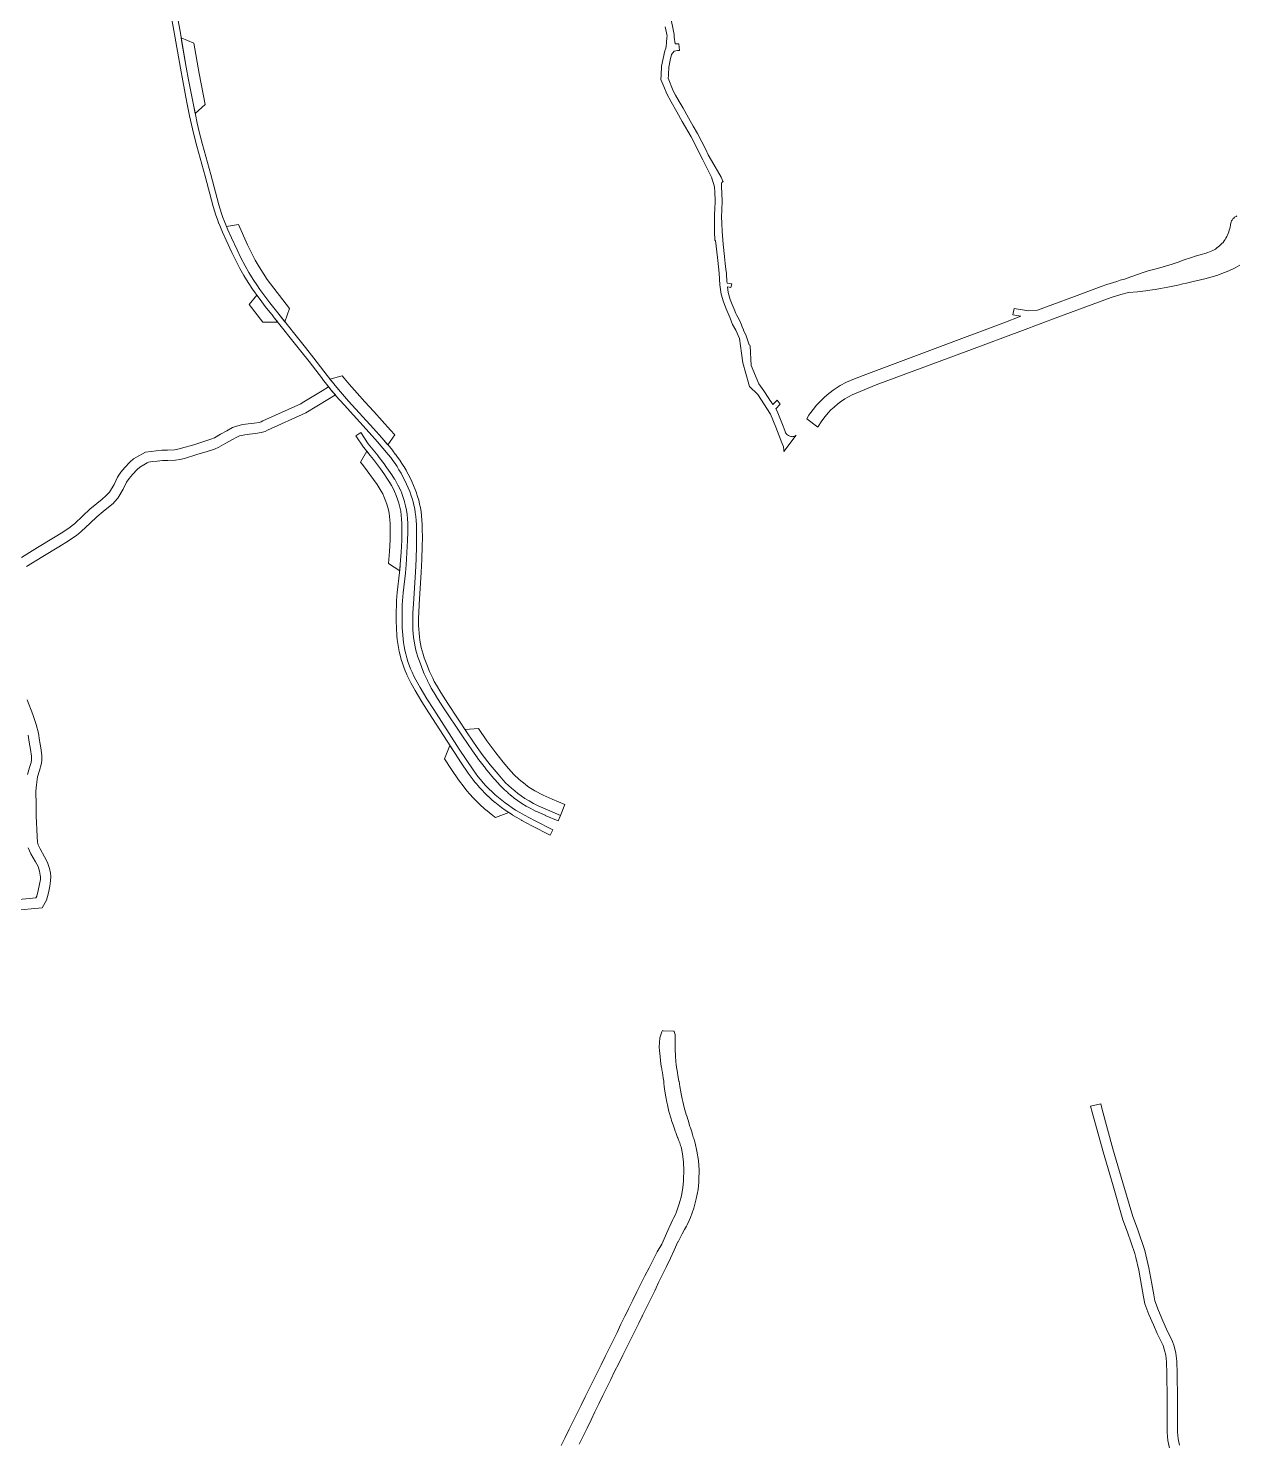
# Model space of a CAD drawing. Header units: inches. Extents: x 704148 to 723432, y 7075344 to 7101810.
# Drawn here: x 713490 to 716174, y 7078481 to 7081619 of the extents above; entities that cross this region are included whole.
import ezdxf

# ---------------------------------------------------------------- set-up
doc = ezdxf.new("R2010")
doc.units = ezdxf.units.IN
doc.header["$MEASUREMENT"] = 0
doc.layers.add('gisdb.gisadmin', color=7, linetype='Continuous', lineweight=9, true_color=0xccf5fc)

msp = doc.modelspace()

# ---------------------------------------------------------------- linework, layer by layer
at = {"layer": 'gisdb.gisadmin'}
for points in [[(713796.872, 7081776.9138), (713825.9701, 7081615.8247), (713825.9794, 7081615.7717), (713840.3081, 7081532.5096), (713845.4112, 7081504.2566), (713854.8528, 7081455.9721), (713860.7647, 7081427.0659), (713864.873, 7081407.8754), (713869.2551, 7081388.8072), (713876.6059, 7081360.2611), (713894.9644, 7081293.6515), (713894.9724, 7081293.6221), (713913.1557, 7081226.422), (713918.857, 7081207.5282), (713921.9825, 7081198.2922), (713925.3656, 7081189.213), (713932.8364, 7081171.0736), (713940.8329, 7081153.0727), (713953.398, 7081126.1851), (713962.0727, 7081108.4713), (713971.1507, 7081091.0447), (713979.8021, 7081075.8163), (713988.9416, 7081060.8695), (713998.5812, 7081046.2398), (714003.879, 7081038.7152), (714014.9724, 7081023.7422), (714026.3872, 7081008.9378), (714043.8238, 7080986.8362), (714105.4389, 7080909.5662), (714105.4879, 7080909.5039), (714123.6517, 7080886.1462), (714123.6834, 7080886.1052), (714153.173, 7080847.5523), (714165.1173, 7080832.3569), (714171.1654, 7080824.9119), (714182.8666, 7080811.0829), (714200.9094, 7080790.6254), (714256.3341, 7080729.4231), (714256.3554, 7080729.3995), (714274.9098, 7080708.7086), (714274.964, 7080708.6474), (714287.1524, 7080694.7073), (714287.2498, 7080694.5932), (714299.0971, 7080680.3947), (714299.2189, 7080680.2442), (714304.9208, 7080672.9815), (714305.0255, 7080672.8445), (714310.002, 7080666.1473), (714310.0997, 7080666.0123), (714314.9004, 7080659.1934), (714314.9961, 7080659.0536), (714319.6151, 7080652.1154), (714319.7149, 7080651.9607), (714324.1335, 7080644.8978), (714324.2414, 7080644.7189), (714328.8614, 7080636.7773), (714328.9571, 7080636.6069), (714333.3363, 7080628.5298), (714333.4175, 7080628.3752), (714337.5776, 7080620.1843), (714337.6529, 7080620.0313), (714341.5948, 7080611.7382), (714341.6711, 7080611.5716), (714345.3743, 7080603.1783), (714345.4573, 7080602.9815), (714348.879, 7080594.4807), (714348.9628, 7080594.261), (714351.7722, 7080586.4799), (714351.8414, 7080586.2778), (714354.3918, 7080578.414), (714354.452, 7080578.218), (714356.7512, 7080570.2842), (714356.8068, 7080570.0801), (714358.8446, 7080562.0838), (714358.8982, 7080561.8565), (714360.6456, 7080553.8006), (714360.6976, 7080553.534), (714362.1061, 7080545.4168), (714362.1532, 7080545.0986), (714363.3071, 7080535.7113), (714363.335, 7080535.4363), (714364.0907, 7080525.985), (714364.1036, 7080525.7847), (714364.5684, 7080516.2879), (714364.5738, 7080516.1437), (714364.8283, 7080506.6155), (714364.8305, 7080506.4752), (714364.9283, 7080487.3624), (714364.9279, 7080487.2496), (714364.6935, 7080468.1016), (714364.6916, 7080468.0063), (714363.9183, 7080439.2734), (714363.9128, 7080439.13), (714362.4629, 7080409.5563), (714362.4569, 7080409.4522), (714357.905, 7080339.5509), (714356.9285, 7080319.6932), (714356.6432, 7080309.85), (714356.5707, 7080300.0369), (714356.7244, 7080291.7911), (714357.0812, 7080283.5614), (714357.6466, 7080275.3682), (714358.4401, 7080267.2335), (714359.4962, 7080259.1835), (714360.8679, 7080251.2345), (714362.5647, 7080243.5321), (714364.5767, 7080235.8475), (714366.8477, 7080228.1773), (714369.3234, 7080220.5638), (714374.882, 7080205.2599), (714381.0792, 7080190.1095), (714387.8907, 7080175.2185), (714391.5304, 7080167.9979), (714396.0804, 7080159.6521), (714405.9345, 7080143.0913), (714421.6412, 7080118.5261), (714464.7755, 7080053.3348), (714475.6494, 7080037.159), (714486.677, 7080021.1624), (714497.9612, 7080005.5947), (714515.5075, 7079982.8718), (714533.0005, 7079961.4837), (714544.1819, 7079948.8048), (714549.9209, 7079942.8029), (714556.3927, 7079936.5341), (714563.1031, 7079930.4819), (714570.0155, 7079924.62), (714577.0949, 7079918.9522), (714584.2874, 7079913.5286), (714592.3983, 7079907.9994), (714601.8202, 7079902.2852), (714611.776, 7079896.8754), (714622.2205, 7079891.6684), (714632.699, 7079886.7783), (714642.7344, 7079882.3305), (714671.503, 7079870.383), (714666.517, 7079858.3772), (714637.6777, 7079870.354), (714637.5369, 7079870.4144), (714627.3737, 7079874.9189), (714627.2586, 7079874.9712), (714616.6468, 7079879.9236), (714616.4955, 7079879.9966), (714605.8732, 7079885.2922), (714605.6699, 7079885.3981), (714595.478, 7079890.9362), (714595.2107, 7079891.0897), (714585.5092, 7079896.9735), (714585.2186, 7079897.1605), (714576.8366, 7079902.8745), (714576.5843, 7079903.0554), (714569.1926, 7079908.6293), (714569.0437, 7079908.745), (714561.8191, 7079914.5291), (714561.6774, 7079914.6458), (714554.6194, 7079920.6312), (714554.4701, 7079920.7618), (714547.6, 7079926.9579), (714547.431, 7079927.1159), (714540.7866, 7079933.5519), (714540.6111, 7079933.7286), (714534.6956, 7079939.9151), (714534.5184, 7079940.108), (714523.1705, 7079952.9757), (714523.0141, 7079953.1599), (714505.387, 7079974.712), (714505.2737, 7079974.8545), (714487.6115, 7079997.7274), (714487.4933, 7079997.8853), (714476.1062, 7080013.5951), (714476.0174, 7080013.7206), (714464.9246, 7080029.8118), (714464.8817, 7080029.8748), (714453.9734, 7080046.1019), (714453.947, 7080046.1415), (714410.7715, 7080111.3951), (714410.7161, 7080111.4803), (714394.9257, 7080136.1763), (714394.816, 7080136.354), (714384.846, 7080153.1096), (714384.725, 7080153.322), (714380.0663, 7080161.8672), (714379.969, 7080162.0528), (714376.2267, 7080169.4769), (714376.1201, 7080169.6989), (714369.2022, 7080184.8222), (714369.097, 7080185.0652), (714362.8007, 7080200.4581), (714362.7073, 7080200.6999), (714357.0667, 7080216.2296), (714356.9948, 7080216.4386), (714354.4582, 7080224.2392), (714354.4071, 7080224.4039), (714352.0823, 7080232.2558), (714352.0267, 7080232.4548), (714349.9563, 7080240.3628), (714349.8965, 7080240.6108), (714348.1402, 7080248.5836), (714348.0826, 7080248.8766), (714346.6632, 7080257.1023), (714346.6238, 7080257.3621), (714345.5365, 7080265.6495), (714345.512, 7080265.864), (714344.6991, 7080274.1978), (714344.6838, 7080274.3813), (714344.1063, 7080282.7493), (714344.097, 7080282.9152), (714343.7331, 7080291.3081), (714343.7281, 7080291.4686), (714343.5714, 7080299.8792), (714343.5704, 7080300.0484), (714343.6441, 7080310.0163), (714343.6466, 7080310.1566), (714343.9359, 7080320.1354), (714343.941, 7080320.2663), (714344.9232, 7080340.2409), (714344.9291, 7080340.3441), (714349.481, 7080410.245), (714350.9249, 7080439.6949), (714351.695, 7080468.3084), (714351.9281, 7080487.3523), (714351.831, 7080506.3385), (714351.5804, 7080515.7245), (714351.124, 7080525.0489), (714350.3874, 7080534.2624), (714349.27, 7080543.3528), (714347.9122, 7080551.1776), (714346.2183, 7080558.9866), (714344.2355, 7080566.7672), (714341.9943, 7080574.501), (714339.5085, 7080582.1656), (714336.7753, 7080589.7356), (714333.4375, 7080598.0283), (714329.8143, 7080606.2401), (714325.9483, 7080614.3734), (714321.8664, 7080622.4104), (714317.5754, 7080630.3248), (714313.0571, 7080638.0916), (714308.7427, 7080644.9879), (714304.2217, 7080651.779), (714299.5178, 7080658.4605), (714294.6423, 7080665.0216), (714289.0535, 7080672.1403), (714277.3163, 7080686.2069), (714265.2041, 7080700.0598), (714246.6875, 7080720.7086), (714191.2448, 7080781.9308), (714191.1878, 7080781.9945), (714173.0728, 7080802.5339), (714172.9856, 7080802.6348), (714161.1993, 7080816.5643), (714161.1163, 7080816.6645), (714154.9942, 7080824.2005), (714154.929, 7080824.2821), (714142.926, 7080839.5522), (714142.8735, 7080839.62), (714113.3735, 7080878.1864), (714095.25, 7080901.4923), (714033.6491, 7080978.7445), (714033.6281, 7080978.771), (714016.1586, 7081000.9142), (714016.1141, 7081000.9712), (714004.6393, 7081015.8536), (714004.5641, 7081015.9531), (713993.3867, 7081031.0394), (713993.2945, 7081031.167), (713987.8938, 7081038.8379), (713987.781, 7081039.0035), (713978.0258, 7081053.8085), (713977.908, 7081053.994), (713968.6567, 7081069.1238), (713968.5505, 7081069.3039), (713959.789, 7081084.726), (713959.6759, 7081084.9337), (713950.5059, 7081102.537), (713950.433, 7081102.6812), (713941.6967, 7081120.5208), (713941.6456, 7081120.6276), (713929.0291, 7081147.6251), (713928.9776, 7081147.7382), (713920.9198, 7081165.8772), (713920.8498, 7081166.0407), (713913.3031, 7081184.3646), (713913.2224, 7081184.5703), (713909.7663, 7081193.8456), (713909.7002, 7081194.0316), (713906.5084, 7081203.4634), (713906.4425, 7081203.6692), (713900.683, 7081222.7561), (713900.6315, 7081222.9361), (713882.4277, 7081290.2119), (713864.0586, 7081356.8599), (713864.0302, 7081356.9661), (713856.6446, 7081385.6477), (713856.6044, 7081385.8128), (713852.1924, 7081405.0113), (713852.1713, 7081405.1064), (713848.0465, 7081424.3737), (713848.0344, 7081424.4319), (713842.1109, 7081453.3948), (713842.0999, 7081453.4498), (713832.6438, 7081501.8077), (713832.6265, 7081501.8998), (713827.5103, 7081530.2253), (713827.5009, 7081530.2783), (713813.1723, 7081613.5404), (713784.0851, 7081774.5692)], [(714917.89, 7081637.04), (714922.31, 7081615.51), (714923.9766, 7081604.469), (714924.311, 7081600.5025), (714924.52, 7081598.9351), (714926.47, 7081584.31), (714934.3259, 7081584.3379), (714936.2582, 7081569.3627), (714931.31, 7081569.1), (714924.38, 7081567.84), (714918.3332, 7081559.9781), (714915.6344, 7081547.9086), (714912.1372, 7081532.3094), (714911.3593, 7081515.7069), (714911.2625, 7081513.6411), (714910.9857, 7081507.773), (714922.1606, 7081479.8246), (714927.5228, 7081470.2332), (714935.4259, 7081456.1025), (714943.9028, 7081440.9528), (714955.9896, 7081419.3338), (714966.7101, 7081401.0057), (714976.0031, 7081385.0604), (714985.2932, 7081366.7213), (714994.2284, 7081349.0828), (714999.9695, 7081337.7494), (715007.3, 7081325.09), (715028.3, 7081288.17), (715033.12, 7081277.75), (715031.84, 7081277.31), (715029.98, 7081275.91), (715029.24, 7081274.21), (715029.481, 7081267.3723), (715030.8809, 7081235.559), (715030.1789, 7081214.8141), (715029.56, 7081199.99), (715030.36, 7081185.73), (715030.88, 7081166.65), (715032.42, 7081149.07), (715032.4214, 7081149.0449), (715032.9628, 7081139.1617), (715036.1788, 7081111.7643), (715036.2668, 7081111.0418), (715037.7489, 7081096.3654), (715039.0364, 7081083.7441), (715040.38, 7081073.87), (715041.398, 7081055.6848), (715041.5498, 7081053.7327), (715041.6239, 7081052.7794), (715052.3156, 7081051.0006), (715050.1744, 7081042.8248), (715042.585, 7081043.9802), (715044.0938, 7081031.392), (715048.6773, 7081016.1316), (715053.3665, 7081004.709), (715057.5844, 7080994.4343), (715061.4604, 7080984.9926), (715062.6581, 7080982.0751), (715068.68, 7080971.56), (715073.61, 7080959.81), (715075.5668, 7080955.1938), (715078.2858, 7080948.7796), (715078.54, 7080948.18), (715083.92, 7080935.36), (715090.64, 7080915.21), (715092.26, 7080914.92), (715093.11, 7080912.86), (715095.33, 7080869.62), (715111.95, 7080829.15), (715123.3163, 7080813.5863), (715134.2809, 7080796.5915), (715136.8865, 7080792.6745), (715139.5148, 7080788.6242), (715143.2293, 7080782.9), (715152.8271, 7080792.3467), (715159.9208, 7080783.6317), (715149.6882, 7080772.9469), (715152.6928, 7080767.796), (715164.6071, 7080738.5658), (715169.7623, 7080725.3996), (715171.8116, 7080720.1657), (715172.2133, 7080719.129), (715172.258, 7080719.0255), (715172.62, 7080718.48), (715173.97, 7080716.8), (715175.75, 7080715.22), (715178.12, 7080713.88), (715181.22, 7080712.4), (715183.13, 7080711.77), (715184.66, 7080711.51), (715186.23, 7080711.43), (715187.96, 7080711.61), (715189.63, 7080711.88), (715191.46, 7080712.43), (715193.06, 7080713.18), (715194.37, 7080713.96), (715195.4, 7080714.73), (715167.41, 7080678.49), (715167.64, 7080681.48), (715167.57, 7080684.05), (715167.3, 7080686.36), (715166.67, 7080688.67), (715161.64, 7080701.76), (715158.694, 7080709.7834), (715157.1889, 7080713.6274), (715149.7084, 7080732.7323), (715137.8766, 7080761.756), (715109.8946, 7080804.8767), (715091.67, 7080823.02), (715090.15, 7080828.39), (715076.91, 7080875.21), (715073.74, 7080897), (715069.03, 7080929.38), (715061.2525, 7080947.7201), (715054.0492, 7080960.9144), (715048.3641, 7080974.7629), (715039.7424, 7080995.7651), (715033.5787, 7081010.7795), (715028.3721, 7081028.1144), (715025.8709, 7081048.983), (715023.8534, 7081074.9215), (715021.04, 7081102.5), (715020.34, 7081109.47), (715015.89, 7081147.36), (715014.55, 7081147.26), (715013.48, 7081167.18), (715013.51, 7081187.4), (715013.57, 7081197.68), (715013.89, 7081207.36), (715014.19, 7081215.41), (715014.89, 7081236.1), (715014.23, 7081254.46), (715013.51, 7081266.41), (715007.01, 7081288.1), (714987.95, 7081326.07), (714982.92, 7081336), (714978.78, 7081344.18), (714961.73, 7081377.83), (714942.1, 7081411.39), (714929.94, 7081433.14), (714917.77, 7081454.89), (714907.69, 7081472.92), (714901.26, 7081488.99), (714894.84, 7081505.06), (714895.28, 7081514.39), (714896.22, 7081534.45), (714900.02, 7081551.4), (714903.81, 7081568.35), (714905.65, 7081574.61), (714906.74, 7081578.33), (714907.33, 7081586.93), (714908.09, 7081598.05), (714908.31, 7081601.22), (714906.85, 7081608.26), (714904.05, 7081621.79)], [(716180.3241, 7081092.0661), (716169.921, 7081086.6367), (716155.7626, 7081080.0455), (716146.2869, 7081075.9145), (716136.6494, 7081072.1767), (716131.6379, 7081070.346), (716118.9079, 7081066.5422), (716102.701, 7081062.3605), (716083.7966, 7081057.8272), (716080.1996, 7081056.973), (716067.7464, 7081054.0158), (716061.9389, 7081052.648), (716054.148, 7081050.8131), (716043.1564, 7081048.2243), (716032.074, 7081045.6356), (716020.9233, 7081043.3593), (716004.2003, 7081040.2419), (715992.3468, 7081038.3265), (715980.719, 7081036.5307), (715971.431, 7081035.3043), (715965.1442, 7081034.6054), (715952.8892, 7081033.243), (715933.5748, 7081031.422), (715916.4164, 7081027.5224), (715894.8343, 7081020.4836), (715776.3326, 7080976.8676), (715697.5191, 7080947.4371), (715578.7293, 7080902.8589), (715372.9819, 7080826.4482), (715319.4909, 7080804.6962), (715303.2708, 7080795.579), (715293.9728, 7080789.1029), (715287.953, 7080784.3982), (715279.2399, 7080777.2911), (715272.2815, 7080770.776), (715266.8156, 7080765.2033), (715258.7565, 7080755.4971), (715250.4615, 7080744.4717), (715243.9548, 7080733.8726), (715243.2033, 7080732.2739), (715219.1478, 7080751.3179), (715223.4162, 7080758.9495), (715225.1146, 7080761.2592), (715236.1899, 7080775.8684), (715239.8669, 7080780.765), (715256.4551, 7080797.5407), (715263.7845, 7080804.0921), (715277.5059, 7080815.0047), (715292.8726, 7080824.8767), (715306.9289, 7080832.6168), (715324.5624, 7080840.1278), (715343.6047, 7080847.6271), (715503.593, 7080907.1667), (715659.8523, 7080965.692), (715690.6872, 7080977.4975), (715694.4969, 7080979.0874), (715676.0013, 7080982.3088), (715679.2588, 7080996.5067), (715711.4, 7080991.21), (715731.1437, 7080992.3244), (715765.5134, 7081005.2774), (715813.0357, 7081022.9882), (715872.8209, 7081044.9331), (715884.8145, 7081049.1852), (715907.025, 7081056.4405), (715915.0663, 7081058.8942), (715924.0059, 7081061.4597), (715930.194, 7081063.4554), (715966.0622, 7081076.325), (715977.2298, 7081079.9312), (715991.6918, 7081083.7028), (716008.0873, 7081087.7519), (716030.1505, 7081094.5628), (716045.4086, 7081099.7981), (716054.9434, 7081103.2794), (716073.0305, 7081109.6324), (716081.6337, 7081112.5204), (716089.5385, 7081114.6973), (716097.3691, 7081116.8539), (716102.9657, 7081118.3717), (716105.6384, 7081119.0966), (716107.3201, 7081119.6882), (716109.2739, 7081120.3755), (716116.9233, 7081123.4086), (716120.6998, 7081125.068), (716123.5777, 7081126.6817), (716126.4021, 7081128.2654), (716129.4676, 7081130.5903), (716135.6642, 7081135.6217), (716138.5075, 7081138.0959), (716140.8317, 7081140.6111), (716143.1594, 7081143.1299), (716145.5999, 7081146.4032), (716148.0093, 7081149.6347), (716149.6733, 7081152.6753), (716151.3721, 7081155.7792), (716152.9222, 7081159.3575), (716154.48, 7081162.9536), (716155.7316, 7081166.6112), (716156.9899, 7081170.2886), (716158.0243, 7081174.109), (716159.0463, 7081177.8838), (716159.5171, 7081180.6656), (716160.0245, 7081183.6639), (716160.903, 7081187.6443), (716162.0858, 7081190.613), (716163.2614, 7081192.7149), (716165.1015, 7081195.2261), (716166.9147, 7081197.0172), (716168.908, 7081198.9754), (716172.0787, 7081200.7356), (716174.1288, 7081201.687)], [(713474.3025, 7080443.1732), (713510.205, 7080465.1859), (713545.8971, 7080486.537), (713566.7757, 7080499.4895), (713582.6278, 7080510.309), (713582.7294, 7080510.4181), (713587.4842, 7080514.2181), (713592.2391, 7080518.0181), (713611.2047, 7080535.9895), (713626.5188, 7080550.4752), (713641.9069, 7080563.408), (713653.7359, 7080572.4101), (713662.244, 7080579.805), (713670.1736, 7080588.4286), (713680.1393, 7080605.4412), (713688.0962, 7080621.7114), (713695.5655, 7080632.6701), (713704.2176, 7080642.7224), (713715.6012, 7080654.9459), (713723.7065, 7080662.1258), (713735.0054, 7080669.2526), (713743.5637, 7080673.6543), (713750.006, 7080676.872), (713762.7171, 7080678.8773), (713773.5211, 7080680.2493), (713786.3173, 7080681.3665), (713799.1006, 7080681.7081), (713814.1848, 7080682.3439), (713821.5901, 7080683.4399), (713830.3112, 7080685.6223), (713857.5962, 7080693.5915), (713879.873, 7080700.5356), (713895.1307, 7080705.6016), (713902.9703, 7080708.796), (713916.7808, 7080716.8783), (713930.6857, 7080724.6266), (713942.979, 7080731.5151), (713952.0235, 7080735.1327), (713966.4498, 7080738.2175), (713978.359, 7080740.0143), (713991.1571, 7080741.2421), (714002.3714, 7080743.272), (714006.9824, 7080744.4144), (714010.8116, 7080746.5672), (714095.2989, 7080784.6156), (714098.3242, 7080786.4493), (714142.6951, 7080813.3067), (714156.7166, 7080822.0502), (714161.119, 7080816.6572), (714161.2169, 7080816.5447), (714171.6906, 7080804.0685), (714154.6475, 7080793.7128), (714106.0409, 7080764.2662), (714021.2524, 7080726.1121), (714015.808, 7080722.8778), (714007.2864, 7080720.6923), (713994.2721, 7080718.4706), (713981.1727, 7080717.137), (713970.5646, 7080715.5403), (713958.7442, 7080713.0771), (713952.9154, 7080710.7359), (713941.8307, 7080704.4923), (713928.1291, 7080696.9623), (713913.1081, 7080688.1243), (713903.1581, 7080684.0784), (713886.9948, 7080678.5842), (713864.2173, 7080671.5375), (713836.3298, 7080663.3567), (713826.0064, 7080660.8685), (713816.3982, 7080659.3659), (713800.0167, 7080658.7516), (713787.7324, 7080658.4017), (713775.936, 7080657.3787), (713765.9323, 7080656.1042), (713757.0245, 7080654.7007), (713754.1046, 7080653.1977), (713746.5517, 7080649.2226), (713737.4741, 7080643.6104), (713731.5993, 7080638.4992), (713721.332, 7080627.3655), (713713.8015, 7080618.7353), (713708.0692, 7080610.186), (713700.4228, 7080594.5756), (713688.7127, 7080574.7104), (713681.4927, 7080566.74), (713678.3419, 7080563.3567), (713668.2132, 7080554.548), (713656.2825, 7080545.4368), (713641.9052, 7080533.263), (713626.9995, 7080519.3247), (713607.4259, 7080500.8092), (713602.0613, 7080496.3544), (713596.497, 7080491.9029), (713595.488, 7080491.2547), (713579.3329, 7080480.2187), (713557.85, 7080466.9437), (713522.1561, 7080445.4819), (713485.9524, 7080423.3634)], [(713487.3185, 7080126.878), (713499.8505, 7080094.0868), (713506.9689, 7080071.9139), (713512.0486, 7080053.2106), (713514.6739, 7080036.9862), (713517.6874, 7080020.0904), (713519.4997, 7080002.993), (713519.5079, 7079991.4668), (713518.4681, 7079982.9504), (713514.3554, 7079969.7194), (713510.4386, 7079956.2635), (713508.0375, 7079937.9061), (713506.8059, 7079923.8515), (713507.2054, 7079893.8106), (713507.3529, 7079872.6402), (713507.392, 7079868.9822), (713509.5296, 7079823.3967), (713510.521, 7079810.9676), (713511.4177, 7079804.8572), (713515.8572, 7079795.6957), (713525.6545, 7079778.5764), (713532.6241, 7079765.4938), (713536.698, 7079752.3485), (713539.0179, 7079741.7814), (713540.0939, 7079734.4489), (713539.3424, 7079725.2627), (713537.3493, 7079713.4373), (713534.5026, 7079698.3013), (713530.4437, 7079682.2987), (713520.7745, 7079665.0594), (713456.1908, 7079658.9282)], [(713487.8594, 7079961.0716), (713492.3064, 7079976.4027), (713495.8907, 7079987.8692), (713496.5741, 7079992.9559), (713496.5217, 7080001.823), (713494.9756, 7080016.9211), (713492.0509, 7080033.1505), (713489.6085, 7080048.3744)], [(713453.8754, 7079681.7971), (713506.5622, 7079686.796), (713508.8257, 7079690.859), (713512.0273, 7079703.3293), (713514.6578, 7079717.4715), (713516.5328, 7079728.1906), (713517.0239, 7079733.7238), (713516.388, 7079737.5025), (713514.4414, 7079746.5119), (713511.3158, 7079756.6491), (713505.6048, 7079767.3833), (713495.5173, 7079785.0616), (713489.2425, 7079797.9109)], [(714673.4491, 7078470.8365), (714682.2903, 7078488.7761), (714691.1379, 7078506.7127), (714699.9887, 7078524.6477), (714707.9852, 7078540.9208), (714708.8091, 7078542.5975), (714717.6759, 7078560.5247), (714726.5139, 7078578.4659), (714735.3557, 7078596.4053), (714744.2001, 7078614.3435), (714753.0485, 7078632.2797), (714761.9027, 7078650.2131), (714770.7419, 7078668.1537), (714779.5779, 7078686.0959), (714788.4247, 7078704.0329), (714797.2701, 7078721.9705), (714806.0805, 7078739.9255), (714814.9121, 7078757.8699), (714822.5359, 7078773.2429), (714822.9593, 7078774.1005), (714823.7929, 7078775.7901), (714832.6265, 7078793.7335), (714841.4397, 7078811.6871), (714850.2277, 7078829.6529), (714853.2939, 7078835.7223), (714859.2689, 7078847.4941), (714868.3971, 7078865.2925), (714877.5251, 7078883.0909), (714886.5787, 7078900.9261), (714896.6755, 7078918.2473), (714905.1161, 7078936.3843), (714905.2503, 7078936.7255), (714912.3141, 7078953.6829), (714912.8769, 7078954.8561), (714917.6211, 7078964.6933), (714921.4823, 7078972.6011), (714921.5967, 7078972.8353), (714922.8679, 7078975.4829), (714926.8881, 7078983.6971), (714929.3785, 7078989.8329), (714935.4839, 7079007.5075), (714940.1725, 7079025.6041), (714943.3959, 7079044.0135), (714944.8711, 7079057.9467), (714945.1801, 7079062.6143), (714945.7299, 7079081.3029), (714944.9551, 7079100.0129), (714942.6471, 7079118.6269), (714939.3829, 7079134.3165), (714938.5823, 7079136.9537), (714936.4695, 7079143.0305), (714935.3541, 7079146.0431), (714933.2165, 7079151.6863), (714932.2253, 7079154.2841), (714931.8933, 7079155.1569), (714927.9521, 7079165.7527), (714926.7803, 7079169.0153), (714925.0329, 7079173.9653), (714922.6815, 7079180.6283), (714921.8287, 7079183.0457), (714920.5509, 7079186.6673), (714919.3025, 7079190.2567), (714918.5573, 7079192.4377), (714918.3481, 7079193.0553), (714917.3441, 7079196.0565), (714912.6249, 7079212.9097), (714909.0733, 7079227.1279), (714907.8959, 7079233.0243), (714905.5821, 7079245.2605), (714904.2069, 7079253.3489), (714903.3435, 7079258.7557), (714902.8657, 7079262.5395), (714902.1541, 7079268.5975), (714902.0549, 7079269.4861), (714901.5815, 7079273.6661), (714901.4345, 7079274.9625), (714900.8903, 7079279.7668), (714900.0479, 7079287.2018), (714898.9825, 7079293.5025), (714898.1279, 7079298.9201), (714897.0629, 7079305.4219), (714896.8763, 7079306.4167), (714896.0839, 7079310.8329), (714895.6197, 7079313.5657), (714894.8741, 7079318.2163), (714892.9589, 7079334.0432), (714892.9157, 7079334.3999), (714891.6929, 7079348.0871), (714891.2195, 7079355.3857), (714892.4287, 7079376.4067), (714892.8699, 7079378.1023), (714895.0005, 7079385.4475), (714896.5959, 7079389.7949), (714897.9867, 7079392.1451), (714900.0724, 7079392.0347), (714922.6652, 7079390.8397), (714924.237, 7079390.7565), (714924.9965, 7079387.4137), (714926.1863, 7079383.2325), (714926.4967, 7079376.4307), (714926.4235, 7079374.8825), (714926.1387, 7079355.9027), (714926.3043, 7079349.3159), (714926.7975, 7079336.9257), (714927.8713, 7079322.2167), (714928.4697, 7079317.9947), (714928.9185, 7079315.5229), (714929.5391, 7079311.5079), (714929.7003, 7079310.5091), (714930.7501, 7079304.0049), (714931.6241, 7079298.5903), (714932.6488, 7079292.2832), (714934.8161, 7079280.1657), (714935.0323, 7079278.8799), (714935.7333, 7079274.7355), (714935.8835, 7079273.8547), (714936.8761, 7079268.2201), (714937.3671, 7079264.6765), (714938.2613, 7079259.6181), (714939.6933, 7079252.0571), (714942.1021, 7079240.6325), (714943.3613, 7079235.1405), (714946.6495, 7079221.8035), (714951.0139, 7079205.9883), (714951.9479, 7079203.1725), (714952.1421, 7079202.5931), (714952.7651, 7079200.5251), (714953.8105, 7079197.1203), (714954.9497, 7079193.4551), (714955.7101, 7079191.0087), (714957.8057, 7079184.2653), (714959.3625, 7079179.2555), (714960.3905, 7079175.9477), (714963.9433, 7079165.2297), (714964.2127, 7079164.3373), (714965.0149, 7079161.6799), (714966.7561, 7079155.9123), (714967.8011, 7079152.4083), (714969.7659, 7079145.3641), (714970.5859, 7079142.3409), (714974.6429, 7079124.5629), (714977.9789, 7079103.4409), (714979.6553, 7079082.0983), (714979.3097, 7079060.6819), (714978.9235, 7079055.3337), (714977.1339, 7079039.3773), (714973.3347, 7079018.3081), (714967.8565, 7078997.6153), (714960.6867, 7078977.4527), (714957.7683, 7078970.4633), (714953.1243, 7078961.0911), (714951.5549, 7078958.1205), (714951.4139, 7078957.8579), (714947.1809, 7078950.1333), (714941.8505, 7078940.5851), (714941.1933, 7078939.4581), (714932.8321, 7078923.1399), (714932.6683, 7078922.8133), (714924.3531, 7078904.6145), (714915.7417, 7078886.5615), (714907.1051, 7078868.5211), (714898.4437, 7078850.4927), (714889.7343, 7078832.4881), (714883.9745, 7078820.6103), (714880.9887, 7078814.5013), (714872.1027, 7078796.5837), (714863.2385, 7078778.6553), (714854.4023, 7078760.7131), (714853.5709, 7078759.0225), (714853.1489, 7078758.1643), (714845.5785, 7078742.7649), (714836.7673, 7078724.8103), (714827.8331, 7078706.9165), (714818.9779, 7078688.9837), (714810.2401, 7078670.9929), (714801.2989, 7078653.1025), (714791.9761, 7078635.4001), (714783.2709, 7078617.3933), (714774.5663, 7078599.3863), (714765.7407, 7078581.4391), (714756.9529, 7078563.4729), (714748.3631, 7078545.4095), (714739.5771, 7078527.4425), (714730.7711, 7078509.4855), (714721.9489, 7078491.5365), (714713.1165, 7078473.5923)], [(716024.5046, 7078464.8418), (716020.5008, 7078481.9768), (716019.1949, 7078499.2882), (716019.1718, 7078575.0958), (716018.294, 7078629.7494), (716017.9409, 7078656.2435), (716015.9971, 7078671.2381), (716012.7301, 7078684.7034), (716009.9686, 7078692.6187), (715996.7396, 7078719.1076), (715988.4879, 7078738.8631), (715978.5956, 7078761.971), (715969.8065, 7078785.3928), (715966.7706, 7078800.7383), (715962.3038, 7078825.9716), (715956.1955, 7078860.4313), (715949.676, 7078888.2481), (715947.2324, 7078897.2664), (715931.3539, 7078944.3031), (715920.9427, 7078972.1853), (715898.8492, 7079047.3661), (715876.6687, 7079123.3241), (715852.5896, 7079211.0619), (715849.2168, 7079224.1963), (715871.5718, 7079229.9165), (715874.8466, 7079216.8945), (715898.7335, 7079129.6033), (715920.9176, 7079053.8668), (715942.7246, 7078979.4665), (715953.0435, 7078952.0291), (715969.3024, 7078903.8777), (715971.9288, 7078893.859), (715978.7308, 7078865.0399), (715984.9278, 7078829.9137), (715989.4001, 7078805.0128), (715992.0703, 7078791.6684), (715999.9986, 7078770.4776), (716009.6987, 7078747.8162), (716017.6623, 7078728.7305), (716031.2773, 7078701.4593), (716034.7979, 7078691.2038), (716038.6264, 7078675.5125), (716040.9246, 7078657.852), (716041.2572, 7078630.1391), (716042.1311, 7078575.2639), (716042.1671, 7078500.2319), (716043.3182, 7078485.5831), (716046.5739, 7078471.453)]]:
    msp.add_lwpolyline(points, dxfattribs=at)
for points in [[(713882.685, 7081449.6452), (713860.2754, 7081429.4588), (713854.8528, 7081455.9721), (713845.4112, 7081504.2566), (713840.3081, 7081532.5096), (713830.9945, 7081586.6296), (713829.151, 7081597.3423), (713857.537, 7081585.6984), (713869.3099, 7081518.2195)], [(714069.9161, 7080995.8176), (714059.7363, 7080966.8808), (714043.8238, 7080986.8362), (714026.3872, 7081008.9378), (714014.9724, 7081023.7422), (714003.879, 7081038.7152), (713998.5812, 7081046.2398), (713988.9416, 7081060.8695), (713979.8021, 7081075.8163), (713971.1507, 7081091.0447), (713962.0727, 7081108.4713), (713953.398, 7081126.1851), (713940.8329, 7081153.0727), (713932.8364, 7081171.0736), (713929.8305, 7081178.3721), (713956.2944, 7081182.39), (713976.8526, 7081137.4074), (713993.9909, 7081103.4763), (714002.2021, 7081089.023), (714020.0715, 7081060.8799)], [(714043.8281, 7080965.9793), (714010.6511, 7080965.918), (713980.2332, 7081005.118), (713997.5107, 7081025.4731), (714004.5641, 7081015.9531), (714004.6393, 7081015.8536), (714016.1141, 7081000.9712), (714016.1586, 7081000.9142), (714033.6281, 7080978.771), (714033.6491, 7080978.7445)], [(714303.7028, 7080715.2785), (714288.458, 7080693.1452), (714274.9098, 7080708.7086), (714256.3554, 7080729.3995), (714200.9094, 7080790.6254), (714182.8666, 7080811.0829), (714171.1654, 7080824.9119), (714165.1173, 7080832.3569), (714159.7195, 7080839.2238), (714187.129, 7080846.4962), (714191.1816, 7080841.5076), (714202.5425, 7080828.0808), (714220.2959, 7080807.9514), (714237.396, 7080789.0688), (714257.2773, 7080767.1151), (714275.606, 7080746.8757), (714294.5374, 7080725.7612)], [(714259.4223, 7080677.7961), (714259.494, 7080677.7063), (714266.6257, 7080668.6124), (714266.6997, 7080668.5162), (714282.2771, 7080647.8707), (714282.3635, 7080647.7535), (714290.0294, 7080637.1054), (714290.1104, 7080636.9904), (714297.1679, 7080626.7258), (714297.2837, 7080626.5515), (714303.3317, 7080617.1187), (714303.4755, 7080616.8837), (714307.6126, 7080609.7861), (714307.7278, 7080609.5799), (714311.5562, 7080602.427), (714311.6802, 7080602.1831), (714315.1952, 7080594.8938), (714315.3343, 7080594.5849), (714318.9924, 7080585.8645), (714319.1127, 7080585.556), (714322.3202, 7080576.6652), (714322.4165, 7080576.3775), (714325.2046, 7080567.3503), (714325.2883, 7080567.0548), (714327.6456, 7080557.9106), (714327.7221, 7080557.5781), (714329.596, 7080548.324), (714329.6591, 7080547.9591), (714330.9634, 7080538.8885), (714331.0007, 7080538.5752), (714331.8655, 7080529.4277), (714331.885, 7080529.1646), (714332.4018, 7080519.5459), (714332.4095, 7080519.3435), (714332.6269, 7080509.684), (714332.6286, 7080509.5348), (714332.6242, 7080499.8485), (714332.6223, 7080499.6924), (714332.1648, 7080481.005), (714332.1589, 7080480.8439), (714330.8289, 7080453.8773), (714330.8203, 7080453.7355), (714328.9006, 7080426.7951), (714328.8876, 7080426.6384), (714327.1779, 7080408.7601), (714327.1677, 7080408.6615), (714322.2361, 7080364.2449), (714320.7664, 7080346.61), (714320.3127, 7080337.9585), (714319.862, 7080320.4345), (714319.8746, 7080302.8944), (714320.2741, 7080286.6137), (714321.2121, 7080270.4357), (714321.9732, 7080262.5029), (714323.0788, 7080254.0334), (714324.4711, 7080245.6057), (714326.1374, 7080237.2315), (714328.0838, 7080228.9333), (714330.3624, 7080220.5926), (714332.9263, 7080212.3195), (714335.7546, 7080204.129), (714338.8444, 7080196.0487), (714342.2149, 7080188.1084), (714346.2703, 7080179.543), (714350.6331, 7080171.0849), (714360.0608, 7080154.2316), (714375.1268, 7080129.227), (714390.3384, 7080105.1622), (714446.9331, 7080017.1193), (714462.0377, 7079994.0887), (714477.4804, 7079971.4357), (714488.1883, 7079956.8405), (714493.7312, 7079949.8655), (714499.8576, 7079942.7044), (714506.2363, 7079935.7393), (714512.8333, 7079928.9566), (714519.6235, 7079922.3713), (714526.6064, 7079916.0119), (714533.7546, 7079909.9335), (714541.107, 7079904.0426), (714548.6254, 7079898.3173), (714556.2797, 7079892.7575), (714564.0513, 7079887.3826), (714572.0029, 7079882.1956), (714581.2566, 7079876.6334), (714591.7206, 7079870.7186), (714614.2747, 7079858.661), (714654.4382, 7079838.2034), (714648.5378, 7079826.6195), (714608.3169, 7079847.1064), (714608.2025, 7079847.1661), (714585.5242, 7079859.2902), (714585.3902, 7079859.3638), (714574.7839, 7079865.359), (714574.6338, 7079865.4465), (714565.2031, 7079871.1151), (714565.0004, 7079871.2421), (714556.875, 7079876.5425), (714556.729, 7079876.6406), (714548.8232, 7079882.1083), (714548.7006, 7079882.1952), (714540.9259, 7079887.8424), (714540.8079, 7079887.9302), (714533.1673, 7079893.7486), (714533.041, 7079893.8472), (714525.5519, 7079899.8475), (714525.4054, 7079899.9685), (714518.1007, 7079906.18), (714517.9348, 7079906.326), (714510.7948, 7079912.8285), (714510.6462, 7079912.9682), (714503.7147, 7079919.6906), (714503.5804, 7079919.8247), (714496.8491, 7079926.7454), (714496.7152, 7079926.8874), (714490.1963, 7079934.0054), (714490.0506, 7079934.17), (714483.7764, 7079941.504), (714483.6268, 7079941.6854), (714477.9328, 7079948.8505), (714477.7808, 7079949.0495), (714466.9322, 7079963.8364), (714466.8023, 7079964.0201), (714451.2635, 7079986.8141), (714451.1989, 7079986.9106), (714436.0461, 7080010.0147), (714436.0136, 7080010.0647), (714379.3895, 7080098.1535), (714379.3629, 7080098.1952), (714364.1009, 7080122.3398), (714364.0278, 7080122.4582), (714348.8718, 7080147.6122), (714348.7665, 7080147.7935), (714339.234, 7080164.8342), (714339.1299, 7080165.0278), (714334.6661, 7080173.6819), (714334.5681, 7080173.8801), (714330.4086, 7080182.6651), (714330.3002, 7080182.9069), (714326.8319, 7080191.0774), (714326.7439, 7080191.2956), (714323.574, 7080199.5852), (714323.5013, 7080199.7852), (714320.6044, 7080208.1746), (714320.5397, 7080208.372), (714317.9125, 7080216.8494), (714317.851, 7080217.0605), (714315.5123, 7080225.6212), (714315.4542, 7080225.8499), (714313.4557, 7080234.3704), (714313.4089, 7080234.5863), (714311.7004, 7080243.1729), (714311.6623, 7080243.3819), (714310.2347, 7080252.0231), (714310.2024, 7080252.2413), (714309.0682, 7080260.9303), (714309.0432, 7080261.1508), (714308.2598, 7080269.3163), (714308.241, 7080269.5608), (714307.2896, 7080285.9696), (714307.2807, 7080286.1864), (714306.8766, 7080302.6529), (714306.8747, 7080302.8077), (714306.8619, 7080320.5111), (714306.8641, 7080320.6829), (714307.3192, 7080338.3795), (714307.326, 7080338.5528), (714307.7895, 7080347.3907), (714307.803, 7080347.59), (714309.2884, 7080365.4134), (714309.3056, 7080365.5909), (714314.2416, 7080410.0469), (714315.9391, 7080427.7976), (714317.8482, 7080454.5887), (714319.1707, 7080481.4038), (714319.6243, 7080499.9324), (714319.6285, 7080509.466), (714319.415, 7080518.9497), (714318.9108, 7080528.3355), (714318.0732, 7080537.1945), (714316.8178, 7080545.9255), (714315.0146, 7080554.8307), (714312.7382, 7080563.6608), (714310.0402, 7080572.3962), (714306.9404, 7080580.9885), (714303.4119, 7080589.3999), (714300.03, 7080596.4132), (714296.3219, 7080603.3414), (714292.3136, 7080610.2179), (714286.3964, 7080619.4467), (714279.438, 7080629.567), (714271.8557, 7080640.0988), (714256.3588, 7080660.6378), (714249.2999, 7080669.6388), (714234.6809, 7080687.6164), (714234.3299, 7080688.0904), (714217.256, 7080713.4831), (714228.044, 7080720.7369), (714244.9532, 7080695.5892)], [(714315.9391, 7080427.7976), (714314.5641, 7080413.4192), (714290.0272, 7080429.9594), (714291.8937, 7080456.1532), (714293.1864, 7080482.3624), (714293.6244, 7080500.2564), (714293.6284, 7080509.1792), (714293.4307, 7080517.9595), (714292.9766, 7080526.4137), (714291.188, 7080541.4916), (714289.6673, 7080549.0013), (714286.1683, 7080561.5824), (714282.7081, 7080571.5419), (714279.6982, 7080578.7173), (714276.8484, 7080584.627), (714273.6215, 7080590.6561), (714264.7349, 7080605.0608), (714234.4068, 7080646.497), (714227.7572, 7080654.9204), (714241.6734, 7080679.0174), (714249.2999, 7080669.6388), (714256.3588, 7080660.6378), (714271.8557, 7080640.0988), (714279.438, 7080629.567), (714286.3964, 7080619.4467), (714292.3136, 7080610.2179), (714296.3219, 7080603.3414), (714300.03, 7080596.4132), (714303.4119, 7080589.3999), (714306.9404, 7080580.9885), (714310.0402, 7080572.3962), (714312.7382, 7080563.6608), (714315.0146, 7080554.8307), (714316.8178, 7080545.9255), (714318.0732, 7080537.1945), (714318.9108, 7080528.3355), (714319.415, 7080518.9497), (714319.6285, 7080509.466), (714319.6243, 7080499.9324), (714319.1707, 7080481.4038), (714317.8482, 7080454.5887)], [(714681.4749, 7079894.3947), (714671.503, 7079870.383), (714642.7344, 7079882.3305), (714632.699, 7079886.7783), (714622.2205, 7079891.6684), (714611.776, 7079896.8754), (714601.8202, 7079902.2852), (714592.3983, 7079907.9994), (714584.2874, 7079913.5286), (714577.0949, 7079918.9522), (714570.0155, 7079924.62), (714563.1031, 7079930.4819), (714556.3927, 7079936.5341), (714549.9209, 7079942.8029), (714544.1819, 7079948.8048), (714533.0005, 7079961.4837), (714515.5075, 7079982.8718), (714497.9612, 7080005.5947), (714486.677, 7080021.1624), (714475.6494, 7080037.159), (714464.7755, 7080053.3348), (714459.8505, 7080060.7782), (714489.2829, 7080063.4819), (714507.9088, 7080036.1725), (714528.2839, 7080008.8667), (714544.6225, 7079988.3416), (714555.9462, 7079974.7739), (714568.3684, 7079961.1316), (714580.2219, 7079950.055), (714593.05, 7079939.4845), (714599.4455, 7079934.6619), (714614.7756, 7079924.8359), (714633.5203, 7079915.087), (714652.9894, 7079906.2246)], [(714556.875, 7079876.5425), (714527.6183, 7079865.3736), (714525.2911, 7079867.0681), (714517.4154, 7079873.0634), (714508.5625, 7079880.1615), (714503.0108, 7079885.0176), (714492.5452, 7079894.304), (714484.9423, 7079901.6968), (714477.8069, 7079909.0414), (714470.2939, 7079917.2681), (714463.5675, 7079925.1438), (714457.5775, 7079932.6746), (714445.3193, 7079949.375), (714429.7805, 7079972.169), (714414.3049, 7079995.7557), (714426.009, 7080025.6287), (714436.0136, 7080010.0647), (714436.0461, 7080010.0147), (714451.1989, 7079986.9106), (714451.2635, 7079986.8141), (714466.8023, 7079964.0201), (714466.9322, 7079963.8364), (714477.7808, 7079949.0495), (714477.9328, 7079948.8505), (714483.6268, 7079941.6854), (714483.7764, 7079941.504), (714490.0506, 7079934.17), (714490.1963, 7079934.0054), (714496.7152, 7079926.8874), (714496.8491, 7079926.7454), (714503.5804, 7079919.8247), (714503.7147, 7079919.6906), (714510.6462, 7079912.9682), (714510.7948, 7079912.8285), (714518.1007, 7079906.18), (714525.4054, 7079899.9685), (714525.5519, 7079899.8475), (714533.041, 7079893.8472), (714533.1673, 7079893.7486), (714540.8079, 7079887.9302), (714540.9259, 7079887.8424), (714548.7006, 7079882.1952), (714548.8232, 7079882.1083)]]:
    msp.add_lwpolyline(points, close=True, dxfattribs=at)

doc.saveas('drawing.dxf')
